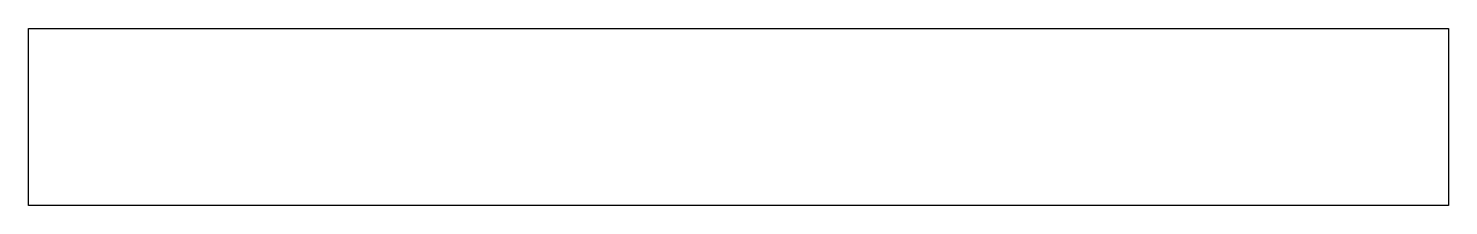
# Model space of a CAD drawing. Header units: inches. Extents: x -37.5 to 38.7, y 0.3 to 9.8.
import ezdxf

# ---------------------------------------------------------------- set-up
doc = ezdxf.new("R2010")
doc.units = ezdxf.units.IN
doc.header["$MEASUREMENT"] = 0

msp = doc.modelspace()

# ---------------------------------------------------------------- linework, layer by layer
at = {"color": 7}
for p, q in [((-37.482, 0.31), (-37.482, 9.835)), ((-37.482, 9.835), (38.718, 9.835)), ((38.718, 9.835), (38.718, 0.31)), ((38.718, 0.31), (-37.482, 0.31))]:
    msp.add_line(p, q, dxfattribs=at)

doc.saveas('drawing.dxf')
